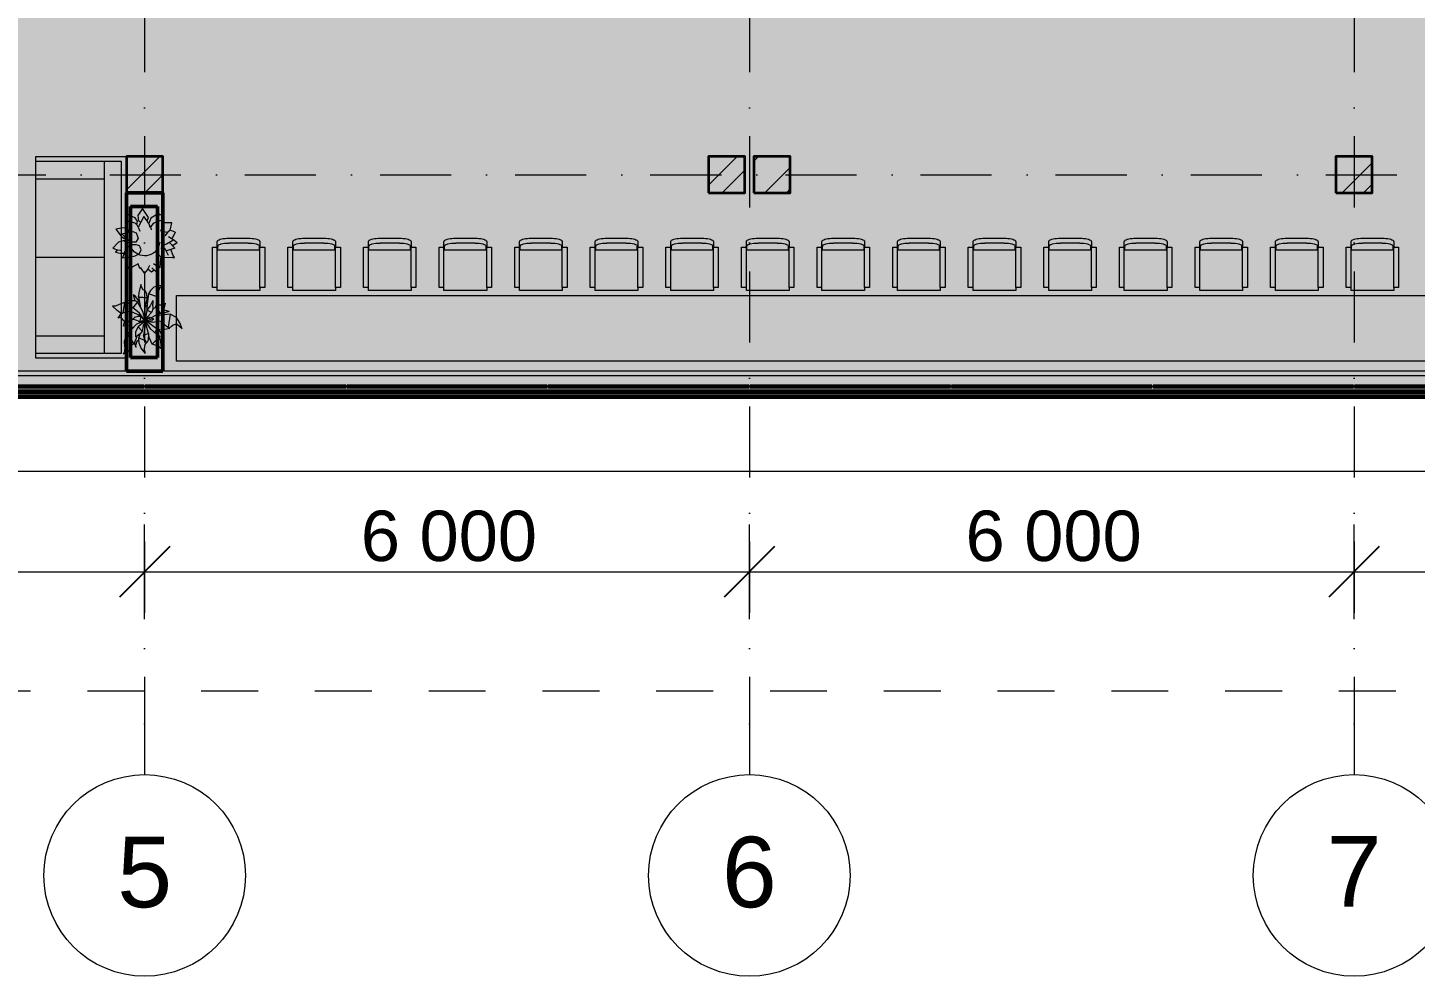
# Model space of a CAD drawing. Header units: millimetres. Extents: x -34838 to 729576, y -214038 to 121482.
# Drawn here: x 22840 to 36607, y -7952 to 1458 of the extents above; entities that cross this region are included whole.
import ezdxf
from ezdxf.enums import TextEntityAlignment as Align

# ---------------------------------------------------------------- set-up
doc = ezdxf.new("R2010")
doc.units = ezdxf.units.MM
doc.header["$MEASUREMENT"] = 0
doc.linetypes.add('Штриховая', pattern=[1128.888893, 564.444447, -564.444447])
doc.linetypes.add('Штрихпунктирная', pattern=[1340.555525, 705.555534, -352.777767, 0, -282.222223])
for name, color, linetype, lineweight in [('0_Ном._пера__1', 7, 'Continuous', 13), ('0_Ном._пера__150', 7, 'Continuous', 50), ('0_Ном._пера__45', 7, 'Continuous', 25), ('0_Ном._пера__5', 7, 'Continuous', 0), ('0_Ном._пера__85', 7, 'Continuous', 13), ('А _ ОСІ КООРДИНАЦІЙНІ.3D_Ном._пера__105', 7, 'Continuous', 13), ('А _ ОСІ КООРДИНАЦІЙНІ.3D_Ном._пера__25', 7, 'Continuous', 0), ('АБ _ 0 _ СТІНИ _ ЗОВНІШНІ .3D_Ном._пера__47', 7, 'Continuous', 20), ('АБ _ 0 _ СТІНИ _ НАВІСНІ .3D_Ном._пера__27', 7, 'Continuous', 35), ('АБ _ 1 _ КОЛОНИ _ КБ.3D_Ном._пера__28', 7, 'Continuous', 35), ('АБ _ 3 _ ДАХИ _ КОНСТРУКЦІЯ .3D_Ном._пера__7', 7, 'Continuous', 60), ('АП _ 0 _ МЕБЛІ .3D_Ном._пера__1', 7, 'Continuous', 13), ('АП _ ТЕП _ ЗОНИ ПРИМІЩЕНЬ .3D_Ном._пера__122', 255, 'Continuous', 0), ('Паспорта Зон ARCHICAD_Ном._пера__5', 7, 'Continuous', 0)]:
    doc.layers.add(name, color=color, linetype=linetype, lineweight=lineweight)
doc.layers.add('0_Ном._пера__54', color=7, linetype='Continuous', lineweight=15, true_color=0x5f5f5f)
doc.layers.add('АП _ 0 _ ОБЛАДНАННЯ (НИЖНЄ).3D_Ном._пера__4', color=7, linetype='Continuous', lineweight=15, true_color=0x969696)
for name, color, linetype in [('А _ ОСІ КООРДИНАЦІЙНІ.3D', 7, 'Continuous'), ('АБ _ 0 _ СТІНИ _ ЗОВНІШНІ .3D', 7, 'Continuous'), ('АБ _ 0 _ СТІНИ _ НАВІСНІ .3D', 7, 'Continuous'), ('АБ _ 1 _ КОЛОНИ _ КБ.3D', 7, 'Continuous'), ('АБ _ 3 _ ДАХИ _ КОНСТРУКЦІЯ .3D', 7, 'Continuous'), ('АП _ 0 _ МЕБЛІ .3D', 7, 'Continuous'), ('АП _ 0 _ ОБЛАДНАННЯ (НИЖНЄ).3D', 7, 'Continuous'), ('АП _ ТЕП _ ЗОНИ ПРИМІЩЕНЬ .3D', 7, 'Continuous')]:
    doc.layers.add(name, color=color, linetype=linetype)
doc.styles.add('СГЕНЕРИР_СТИЛЬ_1', font='Arial.ttf')
doc.dimstyles.new('СГЕНЕРИР_СТИЛЬ__2', dxfattribs={"dimtxt": 500, "dimasz": 475, "dimexe": 0.18, "dimexo": 0.0625, "dimgap": 0.09, "dimtad": 1, "dimtih": 1, "dimtoh": 1, "dimdec": 0, "dimzin": 0, "dimdsep": 46, "dimtxsty": 'СГЕНЕРИР_СТИЛЬ_1', "dimblk": 'ARROWHEAD_6', "dimblk1": 'ARROWHEAD_6', "dimblk2": 'ARROWHEAD_6', "dimcen": 0.09, "dimse1": 1, "dimse2": 1, "dimclrd": 7, "dimclre": 7, "dimclrt": 7, "dimazin": 0, "dimtfac": 1, "dimtdec": 4, "dimtmove": 0, "dimatfit": 3, "dimfxl": 1, "dimtolj": 1, "dimtzin": 0, "dimarcsym": 0})
pattern_1 = [(45, (0, 0), (-318.198, 318.198), []), (45, (-106.07, 106.07), (-318.198, 318.198), [])]

# ---------------------------------------------------------------- blocks, each defined once
blk = doc.blocks.new('Відпочинкова зона_01_2_4', base_point=(37474, 8845))
at = {"layer": 'АП _ ТЕП _ ЗОНИ ПРИМІЩЕНЬ .3D', "linetype": 'Continuous', "lineweight": 0, "true_color": 0xffffff}
h = blk.add_hatch(dxfattribs=at)
h.set_pattern_fill('П___ЦЕГЛА_ЛОЖКОВАЯ_ПЕРЕВ_D7', style=0, pattern_type=2)
h.set_pattern_definition([(0, (0, 0), (0, 68), []), (90, (0, 0), (-204, 0), [68, -68]), (90, (102, 68), (-204, 0), [68, -68])])
h.paths.add_polyline_path([(348, -1992), (71820, -1992), (71820, 11778), (50303, 11778), (50300, 11778), (40181, 11774), (36400, 11778), (31802, 11774), (348, 11778)])
h.paths.add_polyline_path([(39319, 8818), (50570, 8818), (50570, 3578), (39319, 3578)], flags=0)
at = {"layer": 'Паспорта Зон ARCHICAD_Ном._пера__5', "color": 7, "lineweight": 0, "style": 'СГЕНЕРИР_СТИЛЬ_1'}
for tag, p in [('ROOM_NUMBER', (37474, 9145)), ('ROOM_AREA', (37474, 8549))]:
    blk.add_attdef(tag, text='', height=400, dxfattribs=at).set_placement(p, align=Align.MIDDLE_CENTER)
blk = doc.blocks.new('Стена_4_4', base_point=(-150, -2075))
at = {"layer": 'АБ _ 0 _ СТІНИ _ ЗОВНІШНІ .3D', "linetype": 'Continuous', "lineweight": 0, "true_color": 0x000000}
h = blk.add_hatch(dxfattribs=at)
h.set_pattern_fill('М___БЕТОН_АРМОВАНИЙ___З__C5', color=18, style=0, pattern_type=2)
h.set_pattern_definition([(45, (0, 0), (-367.6955, 367.6955), []), (45, (-183.85, 183.85), (-367.6955, 367.6955), [390, -130, 0, -130])])
h.paths.add_polyline_path([(-150, -2200), (96150, -2200), (96150, -1950), (-150, -1950)])
at = {"layer": 'АБ _ 0 _ СТІНИ _ ЗОВНІШНІ .3D_Ном._пера__47', "color": 7, "linetype": 'Continuous', "lineweight": 20, "flags": 128}
for points in [[(95900, -1950), (75, -1950)], [(-150, -2200), (96150, -2200)]]:
    blk.add_lwpolyline(points, dxfattribs=at)
blk = doc.blocks.new('Колонна_15_4', base_point=(24000, 0))
at = {"layer": 'АБ _ 1 _ КОЛОНИ _ КБ.3D', "linetype": 'Continuous', "lineweight": 0, "true_color": 0x000000}
h = blk.add_hatch(dxfattribs=at)
h.set_pattern_fill('М___МЕТАЛ_СТАЛЬ_0004', color=18, style=0, pattern_type=2)
h.set_pattern_definition(pattern_1)
h.paths.add_polyline_path([(23820, -180), (24180, -180), (24180, 180), (23820, 180)])
at = {"layer": 'АБ _ 1 _ КОЛОНИ _ КБ.3D_Ном._пера__28', "color": 7, "linetype": 'Continuous', "lineweight": 35, "flags": 128}
blk.add_lwpolyline([(23820, -180), (24180, -180), (24180, 180), (23820, 180)], close=True, dxfattribs=at)
blk = doc.blocks.new('Колонна_16_4', base_point=(29775, 0))
at = {"layer": 'АБ _ 1 _ КОЛОНИ _ КБ.3D', "linetype": 'Continuous', "lineweight": 0, "true_color": 0x000000}
h = blk.add_hatch(dxfattribs=at)
h.set_pattern_fill('М___МЕТАЛ_СТАЛЬ_0004', color=18, style=0, pattern_type=2)
h.set_pattern_definition(pattern_1)
h.paths.add_polyline_path([(29595, -180), (29955, -180), (29955, 180), (29595, 180)])
at = {"layer": 'АБ _ 1 _ КОЛОНИ _ КБ.3D_Ном._пера__28', "color": 7, "linetype": 'Continuous', "lineweight": 35, "flags": 128}
blk.add_lwpolyline([(29595, -180), (29955, -180), (29955, 180), (29595, 180)], close=True, dxfattribs=at)
blk = doc.blocks.new('Колонна_17_4', base_point=(36000, 0))
at = {"layer": 'АБ _ 1 _ КОЛОНИ _ КБ.3D', "linetype": 'Continuous', "lineweight": 0, "true_color": 0x000000}
h = blk.add_hatch(dxfattribs=at)
h.set_pattern_fill('М___МЕТАЛ_СТАЛЬ_0004', color=18, style=0, pattern_type=2)
h.set_pattern_definition(pattern_1)
h.paths.add_polyline_path([(35820, -180), (36180, -180), (36180, 180), (35820, 180)])
at = {"layer": 'АБ _ 1 _ КОЛОНИ _ КБ.3D_Ном._пера__28', "color": 7, "linetype": 'Continuous', "lineweight": 35, "flags": 128}
blk.add_lwpolyline([(35820, -180), (36180, -180), (36180, 180), (35820, 180)], close=True, dxfattribs=at)
blk = doc.blocks.new('Колонна_34_4', base_point=(30225, 0))
at = {"layer": 'АБ _ 1 _ КОЛОНИ _ КБ.3D', "linetype": 'Continuous', "lineweight": 0, "true_color": 0x000000}
h = blk.add_hatch(dxfattribs=at)
h.set_pattern_fill('М___МЕТАЛ_СТАЛЬ_0004', color=18, style=0, pattern_type=2)
h.set_pattern_definition(pattern_1)
h.paths.add_polyline_path([(30045, -180), (30405, -180), (30405, 180), (30045, 180)])
at = {"layer": 'АБ _ 1 _ КОЛОНИ _ КБ.3D_Ном._пера__28', "color": 7, "linetype": 'Continuous', "lineweight": 35, "flags": 128}
blk.add_lwpolyline([(30045, -180), (30405, -180), (30405, 180), (30045, 180)], close=True, dxfattribs=at)
blk = doc.blocks.new('Модель Комнатного Растения 22')
at = {"layer": 'АП _ 0 _ ОБЛАДНАННЯ (НИЖНЄ).3D_Ном._пера__4', "color": 252, "linetype": 'Continuous', "lineweight": 15, "true_color": 0x969696}
for p, q in [((-37, 231), (23, 319)), ((23, 319), (68, 249)), ((-252, 105), (-271, 176)), ((-271, 176), (-183, 176)), ((-183, 176), (-183, 267)), ((-183, 267), (-146, 254)), ((-183, 177), (-171, 124)), ((-174, 203), (-119, 186)), ((-146, 254), (-144, 273)), ((-144, 273), (-62, 224)), ((-119, 186), (-83, 170)), ((-83, 170), (-57, 139)), ((-57, 139), (-65, 107)), ((-62, 224), (-40, 172)), ((-40, 172), (-50, 134)), ((-40, 172), (-25, 196)), ((-25, 196), (-37, 231)), ((-25, 196), (7, 240)), ((7, 240), (39, 183)), ((60, 196), (39, 183)), ((39, 183), (64, 135)), ((68, 249), (60, 196)), ((64, 135), (79, 161)), ((71, 193), (94, 228)), ((79, 161), (71, 193)), ((96, 179), (77, 157)), ((94, 228), (182, 267)), ((182, 199), (96, 179)), ((191, 174), (179, 129)), ((182, 267), (182, 199)), ((192, 201), (191, 174)), ((-323, -22), (-291, 5)), ((-302, 84), (-252, 105)), ((-302, 84), (-284, 42)), ((-291, 5), (-238, 37)), ((-284, 42), (-265, 21)), ((-279, 3), (-218, -35)), ((-252, 105), (-226, 83)), ((-226, 83), (-172, 90)), ((-226, 83), (-201, 48)), ((-171, 124), (-157, 93)), ((64, 135), (48, 95)), ((84, 78), (64, 24)), ((64, 24), (86, -13)), ((118, 92), (84, 78)), ((155, 86), (118, 92)), ((136, -15), (177, 14)), ((179, 129), (155, 86)), ((227, 68), (155, 86)), ((177, 14), (227, 68)), ((179, 129), (234, 126)), ((181, -25), (205, 3)), ((206, 24), (184, 21)), ((205, 3), (259, -14)), ((234, 45), (206, 24)), ((234, 126), (286, 115)), ((286, 115), (234, 45)), ((-323, -22), (-277, -50)), ((-300, -73), (-247, -19)), ((-300, -73), (-216, -100)), ((-284, -145), (-258, -87)), ((-238, -145), (-205, -82)), ((-218, -35), (-168, -52)), ((-205, -82), (-161, -76)), ((-161, -160), (-125, -121)), ((35, -92), (48, -58)), ((50, -127), (35, -92)), ((94, -150), (50, -127)), ((87, -38), (51, -46)), ((86, -13), (136, -15)), ((134, -39), (87, -38)), ((170, -62), (134, -39)), ((152, -17), (181, -25)), ((181, -25), (170, -62)), ((185, -79), (170, -62)), ((206, -127), (185, -79)), ((244, -122), (205, -124)), ((205, -124), (221, -170)), ((274, -92), (240, -94)), ((288, -112), (244, -122)), ((259, -14), (315, -74)), ((315, -74), (274, -92)), ((274, -92), (288, -112)), ((-296, -166), (-284, -145)), ((-277, -166), (-296, -166)), ((-277, -166), (-187, -170)), ((-187, -170), (-161, -160)), ((-161, -160), (-158, -178)), ((-158, -178), (-149, -270)), ((-149, -270), (-124, -257)), ((-124, -257), (-89, -229)), ((-124, -257), (-111, -304)), ((-93, -293), (-71, -268)), ((-30, -283), (-50, -244)), ((0, -323), (38, -268)), ((38, -268), (48, -277)), ((48, -277), (65, -228)), ((65, -228), (155, -280)), ((150, -162), (94, -150)), ((221, -170), (150, -162)), ((155, -280), (160, -262)), ((160, -262), (179, -261)), ((179, -261), (168, -164)), ((-111, -304), (-93, -293)), ((-93, -293), (-68, -313)), ((-68, -313), (-30, -283)), ((-30, -283), (0, -323))]:
    blk.add_line(p, q, dxfattribs=at)
blk.add_arc((0, 0), 150, 186.1323, 29.8574, dxfattribs=at)
blk = doc.blocks.new('Модель Комнатного Растения 22_2')
at = {"layer": 'АП _ 0 _ ОБЛАДНАННЯ (НИЖНЄ).3D_Ном._пера__4', "color": 252, "linetype": 'Continuous', "lineweight": 15, "true_color": 0x969696}
for p, q in [((-182, 353), (-138, 349)), ((-182, 353), (-147, 326)), ((-182, 353), (-138, 349)), ((-182, 353), (-147, 326)), ((-147, 326), (-128, 291)), ((-147, 326), (-128, 291)), ((-138, 349), (-87, 334)), ((-138, 349), (-87, 334)), ((-128, 291), (-128, 235)), ((-128, 291), (-128, 235)), ((-87, 334), (-52, 301)), ((-87, 334), (-52, 301)), ((-52, 301), (-34, 268)), ((-52, 301), (-34, 268)), ((-18, 266), (-4, 294)), ((-18, 266), (-4, 294)), ((-4, 294), (19, 309)), ((-4, 294), (19, 309)), ((19, 309), (37, 339)), ((19, 309), (37, 339)), ((37, 339), (41, 361)), ((37, 339), (41, 361)), ((41, 361), (64, 279)), ((41, 361), (64, 279)), ((64, 279), (66, 246)), ((64, 279), (66, 246)), ((-198, 174), (-183, 155)), ((-198, 174), (-182, 107)), ((-198, 174), (-183, 155)), ((-198, 174), (-182, 107)), ((-183, 155), (-158, 154)), ((-183, 155), (-158, 154)), ((-158, 154), (-132, 156)), ((-158, 154), (-132, 156)), ((-154, 73), (-109, 142)), ((-154, 73), (-109, 142)), ((-132, 156), (-109, 142)), ((-132, 156), (-109, 142)), ((-128, 235), (-34, 268)), ((-128, 235), (-34, 268)), ((-128, 235), (-120, 186)), ((-128, 235), (-120, 186)), ((-120, 186), (-100, 134)), ((-120, 186), (-100, 134)), ((-109, 142), (-73, 108)), ((-109, 142), (-73, 108)), ((-79, 124), (-75, 165)), ((-79, 124), (-75, 165)), ((-78, 202), (-75, 165)), ((-78, 202), (-49, 148)), ((-78, 202), (-75, 165)), ((-78, 202), (-49, 148)), ((-49, 148), (-16, 107)), ((-49, 148), (-16, 107)), ((-34, 268), (-21, 170)), ((-34, 268), (-21, 170)), ((-21, 170), (-17, 110)), ((-21, 170), (-17, 110)), ((-20, 224), (57, 233)), ((-20, 224), (57, 233)), ((-20, 224), (0, 148)), ((-20, 224), (0, 148)), ((-19, 227), (-18, 266)), ((-19, 227), (-18, 266)), ((-19, 227), (62, 234)), ((-19, 227), (62, 234)), ((-19, 146), (-9, 148)), ((-19, 146), (-9, 148)), ((-17, 136), (-8, 138)), ((-17, 136), (-8, 138)), ((-9, 148), (-1, 148)), ((-9, 148), (-1, 148)), ((-8, 138), (-2, 138)), ((-8, 138), (-2, 138)), ((-2, 23), (0, 148)), ((-2, 23), (0, 148)), ((20, 85), (75, 190)), ((20, 85), (75, 190)), ((44, 133), (62, 234)), ((44, 133), (62, 234)), ((48, 148), (51, 146)), ((48, 148), (51, 146)), ((52, 177), (63, 197)), ((52, 177), (63, 197)), ((62, 234), (66, 246)), ((62, 234), (66, 246)), ((63, 197), (95, 240)), ((63, 197), (95, 240)), ((75, 190), (121, 129)), ((75, 190), (121, 129)), ((76, 188), (99, 198)), ((76, 188), (99, 198)), ((95, 240), (115, 257)), ((95, 240), (115, 257)), ((98, 199), (115, 257)), ((98, 199), (115, 257)), ((99, 198), (117, 199)), ((99, 198), (117, 199)), ((117, 199), (140, 197)), ((117, 199), (140, 197)), ((121, 129), (139, 146)), ((121, 129), (139, 146)), ((139, 146), (152, 174)), ((139, 146), (152, 174)), ((140, 197), (159, 206)), ((140, 197), (159, 206)), ((148, 165), (193, 182)), ((148, 165), (193, 182)), ((152, 174), (159, 206)), ((152, 174), (159, 206)), ((193, 182), (204, 183)), ((193, 182), (204, 183)), ((204, 183), (222, 78)), ((204, 183), (258, 162)), ((204, 183), (222, 78)), ((204, 183), (258, 162)), ((258, 162), (294, 147)), ((258, 162), (294, 147)), ((276, 102), (324, 145)), ((276, 102), (324, 145)), ((294, 147), (324, 145)), ((294, 147), (324, 145)), ((-345, -21), (-312, 33)), ((-345, -21), (-312, 33)), ((-312, 33), (-247, 65)), ((-312, 33), (-247, 65)), ((-247, 65), (-230, -64)), ((-247, 65), (-156, 58)), ((-247, 65), (-230, -64)), ((-247, 65), (-156, 58)), ((-237, 94), (-212, 98)), ((-237, 94), (-212, 98)), ((-237, 94), (-196, 79)), ((-237, 94), (-196, 79)), ((-212, 98), (-183, 110)), ((-212, 98), (-183, 110)), ((-196, 79), (-167, 60)), ((-196, 79), (-167, 60)), ((-182, 107), (-154, 73)), ((-182, 107), (-154, 73)), ((-156, 58), (-137, 54)), ((-156, 58), (-137, 54)), ((-154, 73), (-119, 63)), ((-154, 73), (-119, 63)), ((-140, 42), (-132, 66)), ((-140, 42), (-132, 66)), ((-119, 63), (-59, 31)), ((-119, 63), (-59, 31)), ((-88, 16), (-48, 34)), ((-88, 16), (-48, 34)), ((-88, 16), (-72, 6)), ((-88, 16), (-72, 6)), ((-79, 124), (-62, 82)), ((-79, 124), (-62, 82)), ((-72, 6), (-49, 7)), ((-72, 6), (-49, 7)), ((-64, 83), (-16, 107)), ((-64, 83), (-16, 107)), ((-64, 83), (-62, 82)), ((-64, 83), (-62, 82)), ((-62, 82), (-16, 107)), ((-62, 82), (-16, 107)), ((-62, 82), (-27, 42)), ((-62, 82), (-27, 42)), ((-49, 7), (-48, 34)), ((-49, 7), (-48, 34)), ((-49, 7), (-1, -2)), ((-49, 7), (-1, -2)), ((-48, 34), (-6, 2)), ((-48, 34), (-6, 2)), ((-27, 42), (-8, 12)), ((-27, 42), (-8, 12)), ((-16, 107), (0, 5)), ((-16, 107), (0, 5)), ((-6, 12), (1, -2)), ((-6, 12), (1, -2)), ((-5, 1), (1, -2)), ((-5, 1), (1, -2)), ((0, 4), (20, 85)), ((0, 4), (20, 85)), ((0, 3), (17, 17)), ((0, 3), (17, 17)), ((0, 0), (8, 2)), ((0, 0), (8, 2)), ((7, 9), (59, 79)), ((7, 9), (59, 79)), ((8, 8), (43, 42)), ((8, 8), (43, 42)), ((43, 42), (56, -12)), ((43, 42), (71, 42)), ((43, 42), (56, -12)), ((43, 42), (71, 42)), ((47, 43), (64, 57)), ((47, 43), (64, 57)), ((59, 79), (121, 129)), ((59, 79), (121, 129)), ((64, 57), (118, 83)), ((64, 57), (118, 83)), ((65, -3), (82, 4)), ((65, -3), (82, 4)), ((71, 42), (104, 33)), ((71, 42), (104, 33)), ((82, 4), (123, 18)), ((82, 4), (123, 18)), ((104, 33), (123, 18)), ((104, 33), (123, 18)), ((110, 13), (137, 8)), ((110, 13), (137, 8)), ((118, 83), (181, 93)), ((118, 83), (181, 93)), ((130, -71), (137, 6)), ((130, -71), (137, 6)), ((137, 8), (167, -10)), ((137, 8), (167, -10)), ((167, -10), (181, 93)), ((167, -10), (181, 93)), ((181, 93), (243, 66)), ((181, 93), (243, 66)), ((188, -8), (211, 0)), ((188, -8), (211, 0)), ((211, 0), (229, 21)), ((211, 0), (229, 21)), ((229, 21), (247, 33)), ((229, 21), (247, 33)), ((233, 71), (276, 102)), ((233, 71), (276, 102)), ((243, 66), (271, 27)), ((243, 66), (271, 27)), ((247, 33), (271, 27)), ((247, 33), (271, 27)), ((-368, -78), (-345, -21)), ((-368, -78), (-345, -21)), ((-368, -78), (-317, -37)), ((-368, -78), (-317, -37)), ((-317, -37), (-297, -35)), ((-317, -37), (-297, -35)), ((-297, -35), (-277, -43)), ((-297, -35), (-277, -43)), ((-277, -43), (-257, -61)), ((-277, -43), (-257, -61)), ((-257, -61), (-234, -69)), ((-257, -61), (-234, -69)), ((-246, -75), (-213, -57)), ((-246, -75), (-213, -57)), ((-246, -75), (-158, -93)), ((-246, -75), (-158, -93)), ((-213, -57), (-160, -2)), ((-213, -57), (-160, -2)), ((-168, -160), (-164, -137)), ((-168, -160), (-164, -137)), ((-164, -137), (-153, -110)), ((-164, -137), (-153, -110)), ((-160, -2), (-158, -93)), ((-160, -2), (-73, -15)), ((-160, -2), (-158, -93)), ((-160, -2), (-73, -15)), ((-158, -93), (-118, -82)), ((-158, -93), (-118, -82)), ((-153, -110), (-129, -86)), ((-153, -110), (-129, -86)), ((-141, -160), (-58, -82)), ((-141, -160), (-58, -82)), ((-118, -82), (-9, -4)), ((-118, -82), (-9, -4)), ((-114, -82), (-98, -117)), ((-114, -82), (-98, -117)), ((-73, -15), (-9, -4)), ((-73, -15), (-9, -4)), ((-72, -14), (-71, -14)), ((-72, -14), (-71, -14)), ((-65, -13), (-63, -12)), ((-65, -13), (-63, -12)), ((-59, -11), (-54, -10)), ((-59, -11), (-54, -10)), ((-58, -82), (-5, -2)), ((-58, -82), (-5, -2)), ((-52, -10), (-20, -3)), ((-52, -10), (-20, -3)), ((-45, -172), (-35, -132)), ((-45, -172), (-35, -132)), ((-35, -126), (-1, -2)), ((-35, -126), (-1, -2)), ((-35, -126), (-31, -192)), ((-35, -126), (17, -144)), ((-35, -126), (-31, -192)), ((-35, -126), (17, -144)), ((-4, -1), (-2, -1)), ((-4, -1), (-2, -1)), ((-3, -1), (-1, -2)), ((-3, -1), (-1, -2)), ((-1, -2), (2, -64)), ((-1, -2), (2, -64)), ((2, -64), (17, -144)), ((2, -64), (17, -144)), ((4, -2), (28, -1)), ((4, -2), (28, -1)), ((4, -9), (18, -49)), ((4, -9), (18, -49)), ((6, -6), (70, -59)), ((6, -6), (70, -59)), ((10, -3), (84, -34)), ((10, -3), (84, -34)), ((18, -49), (31, -104)), ((18, -49), (31, -104)), ((28, -1), (56, -12)), ((28, -1), (56, -12)), ((31, -104), (70, -59)), ((31, -104), (70, -59)), ((31, -104), (48, -130)), ((31, -104), (48, -130)), ((48, -130), (73, -147)), ((48, -130), (73, -147)), ((51, -133), (61, -170)), ((51, -133), (61, -170)), ((56, -12), (65, -3)), ((56, -12), (65, -3)), ((70, -59), (97, -110)), ((70, -59), (97, -110)), ((84, -34), (175, -128)), ((84, -34), (175, -128)), ((97, -110), (97, -158)), ((97, -110), (97, -158)), ((109, -58), (130, -71)), ((109, -58), (130, -71)), ((110, -62), (111, -59)), ((110, -62), (111, -59)), ((110, -228), (175, -128)), ((110, -228), (175, -128)), ((130, -71), (149, -55)), ((130, -71), (149, -55)), ((149, -55), (178, -47)), ((149, -55), (178, -47)), ((167, -10), (188, -8)), ((167, -10), (188, -8)), ((175, -128), (191, -152)), ((175, -128), (191, -152)), ((178, -47), (219, -52)), ((178, -47), (219, -52)), ((198, -4), (208, -14)), ((198, -4), (208, -14)), ((208, -14), (219, -52)), ((208, -14), (219, -52)), ((-168, -160), (-127, -146)), ((-168, -160), (-127, -146)), ((-165, -282), (-159, -246)), ((-165, -282), (-159, -246)), ((-165, -282), (-130, -250)), ((-165, -282), (-130, -250)), ((-159, -246), (-157, -201)), ((-159, -246), (-157, -201)), ((-157, -201), (-141, -160)), ((-157, -201), (-141, -160)), ((-141, -160), (-70, -230)), ((-141, -160), (-70, -230)), ((-130, -250), (-100, -241)), ((-130, -250), (-100, -241)), ((-100, -241), (-70, -230)), ((-100, -241), (-70, -230)), ((-70, -230), (-45, -172)), ((-70, -230), (-45, -172)), ((-38, -144), (-34, -146)), ((-38, -144), (-34, -146)), ((-31, -192), (-17, -218)), ((-31, -192), (-17, -218)), ((-17, -218), (7, -178)), ((-17, -218), (7, -178)), ((-13, -213), (3, -235)), ((-13, -213), (3, -235)), ((-7, -202), (61, -170)), ((-7, -202), (61, -170)), ((-4, -323), (38, -270)), ((-4, -323), (38, -270)), ((3, -235), (8, -276)), ((3, -235), (8, -276)), ((7, -178), (17, -144)), ((7, -178), (17, -144)), ((38, -270), (58, -220)), ((38, -270), (58, -220)), ((57, -152), (68, -144)), ((57, -152), (68, -144)), ((58, -220), (61, -170)), ((58, -220), (61, -170)), ((61, -191), (84, -208)), ((61, -191), (84, -208)), ((73, -147), (97, -158)), ((73, -147), (97, -158)), ((83, -153), (110, -228)), ((83, -153), (110, -228)), ((84, -208), (91, -238)), ((84, -208), (91, -238)), ((90, -263), (105, -216)), ((90, -263), (105, -216)), ((90, -263), (91, -238)), ((90, -263), (91, -238)), ((110, -228), (132, -237)), ((110, -228), (132, -237)), ((132, -237), (142, -262)), ((132, -237), (142, -262)), ((142, -262), (158, -293)), ((142, -262), (158, -293)), ((191, -152), (206, -198)), ((191, -152), (206, -198)), ((200, -257), (206, -198)), ((200, -257), (206, -198)), ((200, -257), (205, -306)), ((200, -257), (205, -306)), ((-4, -323), (8, -276)), ((-4, -323), (8, -276)), ((158, -293), (219, -330)), ((158, -293), (219, -330)), ((205, -306), (219, -330)), ((205, -306), (219, -330))]:
    blk.add_line(p, q, dxfattribs=at)
blk = doc.blocks.new('Диван 22')
at = {"layer": 'АП _ 0 _ МЕБЛІ .3D_Ном._пера__1', "color": 7, "linetype": 'Continuous', "lineweight": 13}
for p, q in [((2000, 900), (0, 900)), ((0, 900), (0, 0)), ((50, 0), (50, 850)), ((50, 850), (1950, 850)), ((1950, 850), (1950, 0)), ((2000, 0), (2000, 900)), ((50, 680), (1950, 680)), ((222, 0), (222, 680)), ((1000, 0), (1000, 680)), ((1778, 0), (1778, 680)), ((0, 0), (2000, 0))]:
    blk.add_line(p, q, dxfattribs=at)
blk = doc.blocks.new('Кресло 01 22')
at = {"layer": 'АП _ 0 _ МЕБЛІ .3D_Ном._пера__1', "color": 7, "linetype": 'Continuous', "lineweight": 13}
for p, q in [((48, 431), (0, 431)), ((0, 431), (0, 31)), ((50, 491), (48, 486)), ((48, 486), (48, 485)), ((48, 485), (48, 484)), ((48, 484), (48, 431)), ((48, 31), (48, 431)), ((51, 493), (50, 492)), ((50, 492), (50, 491)), ((52, 494), (51, 493)), ((57, 499), (52, 494)), ((54, 400), (54, 442)), ((66, 504), (57, 500)), ((57, 500), (57, 499)), ((67, 505), (66, 504)), ((78, 509), (67, 505)), ((92, 513), (78, 509)), ((108, 516), (92, 513)), ((92, 513), (92, 513)), ((126, 518), (108, 516)), ((144, 520), (126, 518)), ((164, 520), (144, 520)), ((356, 520), (164, 520)), ((164, 472), (356, 472)), ((376, 520), (356, 520)), ((394, 518), (376, 520)), ((412, 516), (394, 518)), ((428, 513), (412, 516)), ((442, 509), (428, 513)), ((428, 513), (428, 513)), ((453, 505), (442, 509)), ((454, 504), (453, 505)), ((463, 500), (454, 504)), ((463, 499), (463, 500)), ((468, 494), (463, 499)), ((466, 400), (466, 442)), ((469, 493), (468, 494)), ((470, 492), (469, 493)), ((470, 491), (470, 492)), ((472, 486), (470, 491)), ((472, 485), (472, 486)), ((472, 484), (472, 485)), ((472, 431), (472, 484)), ((520, 431), (472, 431)), ((472, 31), (472, 431)), ((520, 31), (520, 431)), ((48, 400), (472, 400)), ((0, 31), (48, 31)), ((48, 31), (48, 0)), ((48, 0), (472, 0)), ((472, 0), (472, 31)), ((472, 31), (520, 31))]:
    blk.add_line(p, q, dxfattribs=at)
for centre, start_param, end_param in [((164, 442), 1.570796, 3.141593), ((356, 442), 0, 1.570796)]:
    blk.add_ellipse(centre, major_axis=(110, 0), ratio=0.273279, start_param=start_param, end_param=end_param, dxfattribs=at)
blk = doc.blocks.new('Балка_1_4', base_point=(0, -2175))
at = {"layer": 'АБ _ 3 _ ДАХИ _ КОНСТРУКЦІЯ .3D_Ном._пера__7', "color": 7, "linetype": 'Continuous', "lineweight": 60}
for p, q in [((0, -2150), (96000, -2150)), ((0, -2200), (96000, -2200))]:
    blk.add_line(p, q, dxfattribs=at)
blk = doc.blocks.new('*D239')
at = {"layer": '0_Ном._пера__45', "color": 7, "linetype": 'Continuous', "lineweight": 25, "transparency": 16777216}
for p, q in [((18250, -3690), (17750, -4190)), ((24250, -3690), (23750, -4190))]:
    blk.add_line(p, q, dxfattribs=at)
at = {"layer": '0_Ном._пера__85', "color": 7, "linetype": 'Continuous', "lineweight": 13, "transparency": 16777216}
for p, q in [((18000, -4409), (18000, -3471)), ((24000, -4409), (24000, -3471)), ((18000, -3940), (24000, -3940))]:
    blk.add_line(p, q, dxfattribs=at)
at = {"layer": '0_Ном._пера__5', "color": 7, "lineweight": 0, "transparency": 16777216, "insert": (20145, -3840), "char_height": 500, "attachment_point": 7, "style": 'СГЕНЕРИР_СТИЛЬ_1'}
blk.add_mtext('\\A1;{\\pql;\\fArial|b0|i0|c204|p34;6\xa0000}', dxfattribs=at)
blk = doc.blocks.new('ARROWHEAD_6')
at = {"color": 0, "linetype": 'Continuous', "lineweight": 0}
for p, q in [((-0.5, -0.5), (0.5, 0.5)), ((0, 0), (-1, 0))]:
    blk.add_line(p, q, dxfattribs=at)
blk = doc.blocks.new('*D240')
at = {"layer": '0_Ном._пера__45', "color": 7, "linetype": 'Continuous', "lineweight": 25, "transparency": 16777216}
for p, q in [((24250, -3690), (23750, -4190)), ((30250, -3690), (29750, -4190))]:
    blk.add_line(p, q, dxfattribs=at)
at = {"layer": '0_Ном._пера__85', "color": 7, "linetype": 'Continuous', "lineweight": 13, "transparency": 16777216}
for p, q in [((24000, -4409), (24000, -3471)), ((30000, -4409), (30000, -3471)), ((24000, -3940), (30000, -3940))]:
    blk.add_line(p, q, dxfattribs=at)
at = {"layer": '0_Ном._пера__5', "color": 7, "lineweight": 0, "transparency": 16777216, "insert": (26145, -3840), "char_height": 500, "attachment_point": 7, "style": 'СГЕНЕРИР_СТИЛЬ_1'}
blk.add_mtext('\\A1;{\\pql;\\fArial|b0|i0|c204|p34;6\xa0000}', dxfattribs=at)
blk = doc.blocks.new('*D241')
at = {"layer": '0_Ном._пера__45', "color": 7, "linetype": 'Continuous', "lineweight": 25, "transparency": 16777216}
for p, q in [((30250, -3690), (29750, -4190)), ((36250, -3690), (35750, -4190))]:
    blk.add_line(p, q, dxfattribs=at)
at = {"layer": '0_Ном._пера__85', "color": 7, "linetype": 'Continuous', "lineweight": 13, "transparency": 16777216}
for p, q in [((30000, -4409), (30000, -3471)), ((36000, -4409), (36000, -3471)), ((30000, -3940), (36000, -3940))]:
    blk.add_line(p, q, dxfattribs=at)
at = {"layer": '0_Ном._пера__5', "color": 7, "lineweight": 0, "transparency": 16777216, "insert": (32145, -3840), "char_height": 500, "attachment_point": 7, "style": 'СГЕНЕРИР_СТИЛЬ_1'}
blk.add_mtext('\\A1;{\\pql;\\fArial|b0|i0|c204|p34;6\xa0000}', dxfattribs=at)
blk = doc.blocks.new('*D242')
at = {"layer": '0_Ном._пера__45', "color": 7, "linetype": 'Continuous', "lineweight": 25, "transparency": 16777216}
for p, q in [((36250, -3690), (35750, -4190)), ((42250, -3690), (41750, -4190))]:
    blk.add_line(p, q, dxfattribs=at)
at = {"layer": '0_Ном._пера__85', "color": 7, "linetype": 'Continuous', "lineweight": 13, "transparency": 16777216}
for p, q in [((36000, -4409), (36000, -3471)), ((42000, -4409), (42000, -3471)), ((36000, -3940), (42000, -3940))]:
    blk.add_line(p, q, dxfattribs=at)
at = {"layer": '0_Ном._пера__5', "color": 7, "lineweight": 0, "transparency": 16777216, "insert": (38145, -3840), "char_height": 500, "attachment_point": 7, "style": 'СГЕНЕРИР_СТИЛЬ_1'}
blk.add_mtext('\\A1;{\\pql;\\fArial|b0|i0|c204|p34;6\xa0000}', dxfattribs=at)
blk = doc.blocks.new('*D252')
at = {"layer": '0_Ном._пера__45', "color": 7, "linetype": 'Continuous', "lineweight": 25, "transparency": 16777216}
for p, q in [((250, -2690), (-250, -3190)), ((95750, -3190), (96250, -2690))]:
    blk.add_line(p, q, dxfattribs=at)
at = {"layer": '0_Ном._пера__85', "color": 7, "linetype": 'Continuous', "lineweight": 13, "transparency": 16777216}
for p, q in [((0, -3409), (0, -2471)), ((96000, -3409), (96000, -2471)), ((-375, -2940), (0, -2940)), ((0, -2940), (96000, -2940)), ((96000, -2940), (96375, -2940))]:
    blk.add_line(p, q, dxfattribs=at)
at = {"layer": '0_Ном._пера__5', "color": 7, "lineweight": 0, "transparency": 16777216, "insert": (46955, -2840), "char_height": 500, "attachment_point": 7, "style": 'СГЕНЕРИР_СТИЛЬ_1'}
blk.add_mtext('\\A1;{\\pql;\\fArial|b0|i0|c204|p34;96\xa0000}', dxfattribs=at)
blk = doc.blocks.new('Навесная Стена_1_4')
at = {"layer": 'АБ _ 0 _ СТІНИ _ НАВІСНІ .3D', "linetype": 'Continuous', "lineweight": 0, "true_color": 0x000000}
for points in [[(22005, -2110), (22005, -2090), (23995, -2090), (23995, -2110)], [(24005, -2110), (24005, -2090), (25995, -2090), (25995, -2110)], [(26005, -2110), (26005, -2090), (27995, -2090), (27995, -2110)], [(28005, -2110), (28005, -2090), (29995, -2090), (29995, -2110)], [(30005, -2110), (30005, -2090), (31995, -2090), (31995, -2110)], [(32005, -2110), (32005, -2090), (33995, -2090), (33995, -2110)], [(34005, -2110), (34005, -2090), (35995, -2090), (35995, -2110)], [(36005, -2110), (36005, -2090), (37995, -2090), (37995, -2110)]]:
    blk.add_hatch(color=18, dxfattribs=at).paths.add_polyline_path(points)
at = {"layer": 'АБ _ 0 _ СТІНИ _ НАВІСНІ .3D_Ном._пера__27', "color": 7, "linetype": 'Continuous', "lineweight": 35}
for p, q in [((22005, -2090), (23995, -2090)), ((23995, -2110), (22005, -2110)), ((23995, -2090), (23995, -2110)), ((24005, -2090), (25995, -2090)), ((24005, -2110), (24005, -2090)), ((25995, -2110), (24005, -2110)), ((25995, -2090), (25995, -2110)), ((26005, -2090), (27995, -2090)), ((26005, -2110), (26005, -2090)), ((27995, -2110), (26005, -2110)), ((27995, -2090), (27995, -2110)), ((28005, -2090), (29995, -2090)), ((28005, -2110), (28005, -2090)), ((29995, -2110), (28005, -2110)), ((29995, -2090), (29995, -2110)), ((30005, -2090), (31995, -2090)), ((30005, -2110), (30005, -2090)), ((31995, -2110), (30005, -2110)), ((31995, -2090), (31995, -2110)), ((32005, -2090), (33995, -2090)), ((32005, -2110), (32005, -2090)), ((33995, -2110), (32005, -2110)), ((33995, -2090), (33995, -2110)), ((34005, -2090), (35995, -2090)), ((34005, -2110), (34005, -2090)), ((35995, -2110), (34005, -2110)), ((35995, -2090), (35995, -2110)), ((36005, -2090), (37995, -2090)), ((36005, -2110), (36005, -2090)), ((37995, -2110), (36005, -2110))]:
    blk.add_line(p, q, dxfattribs=at)
blk = doc.blocks.new('Стандартный Маркер Сетки_2')
at = {"layer": 'А _ ОСІ КООРДИНАЦІЙНІ.3D_Ном._пера__105', "color": 7, "linetype": 'Штрихпунктирная', "lineweight": 13}
blk.add_line((500, 0), (99754.182117, 0), dxfattribs=at)
at = {"layer": 'А _ ОСІ КООРДИНАЦІЙНІ.3D_Ном._пера__25', "color": 7, "lineweight": 0, "style": 'СГЕНЕРИР_СТИЛЬ_1'}
blk.add_attdef('AC_MarkerText_1', text='', height=700, dxfattribs=at).set_placement((-1000, 40.005), align=Align.MIDDLE_CENTER)
blk = doc.blocks.new('Стандартный Маркер Сетки')
at = {"layer": 'А _ ОСІ КООРДИНАЦІЙНІ.3D_Ном._пера__105', "color": 7, "linetype": 'Штрихпунктирная', "lineweight": 13}
for p, q in [((500, 0), (0, 0)), ((500, 0), (18399, 0)), ((18399, 0), (18899, 0))]:
    blk.add_line(p, q, dxfattribs=at)
at = {"layer": 'А _ ОСІ КООРДИНАЦІЙНІ.3D_Ном._пера__105', "color": 7, "linetype": 'Continuous', "lineweight": 13}
blk.add_circle((19899, 0), 1000, dxfattribs=at)
at = {"layer": 'А _ ОСІ КООРДИНАЦІЙНІ.3D_Ном._пера__105', "color": 7, "linetype": 'Штрихпунктирная', "lineweight": 13}
blk.add_point((18399, 0), dxfattribs=at)
blk.add_point((18399, 0), dxfattribs=at)
at = {"layer": 'А _ ОСІ КООРДИНАЦІЙНІ.3D_Ном._пера__25', "color": 7, "lineweight": 0, "style": 'СГЕНЕРИР_СТИЛЬ_1'}
blk.add_attdef('AC_MarkerText_1', text='', height=700, rotation=90, dxfattribs=at).set_placement((19899, 40), align=Align.MIDDLE_CENTER)

msp = doc.modelspace()

# ---------------------------------------------------------------- linework, layer by layer
at = {"layer": '0_Ном._пера__1', "color": 7, "linetype": 'Continuous', "lineweight": 13}
for p, q in [((24316.5, -1200), (47820, -1200)), ((24316.5, -1850), (24316.5, -1200)), ((47820, -1850), (24316.5, -1850))]:
    msp.add_line(p, q, dxfattribs=at)
at = {"layer": '0_Ном._пера__150', "color": 7, "linetype": 'Continuous', "lineweight": 50}
for p, q in [((23820, -180), (24180, -180)), ((23820, -1950), (23820, -180)), ((24180, -180), (24180, -1950)), ((23861.1, -315), (24127.6, -315)), ((23861.1, -1815), (23861.1, -315)), ((24127.6, -315), (24127.6, -1815)), ((23861.1, -1815), (24127.6, -1815)), ((23820, -1950), (24180, -1950))]:
    msp.add_line(p, q, dxfattribs=at)
at = {"layer": '0_Ном._пера__54', "color": 251, "linetype": 'Штриховая', "lineweight": 15, "true_color": 0x5f5f5f}
msp.add_line((-275, -5120), (96250, -5120), dxfattribs=at)
at = {"layer": 'АП _ ТЕП _ ЗОНИ ПРИМІЩЕНЬ .3D_Ном._пера__122', "color": 255, "linetype": 'Continuous', "lineweight": 0, "flags": 128}
msp.add_lwpolyline([(347.6, -1992.4), (71820, -1992.4), (71820, 11777.6), (50302.6, 11777.6), (50300.4, 11778.4), (40181, 11773.5), (36400, 11778.4), (31801.7, 11774.3), (347.6, 11778.4)], close=True, dxfattribs=at)

# ---------------------------------------------------------------- block references
at = {"layer": 'А _ ОСІ КООРДИНАЦІЙНІ.3D', "color": 7, "linetype": 'Continuous', "lineweight": 60}
ref = msp.add_blockref('Стандартный Маркер Сетки', (24000, 12947.1), dxfattribs=dict(at, zscale=1000, rotation=270))
ref.add_attrib('AC_MarkerText_1', '5', dxfattribs={"layer": 'А _ ОСІ КООРДИНАЦІЙНІ.3D_Ном._пера__25', "color": 7, "lineweight": 0, "height": 700, "rotation": 360, "style": 'СГЕНЕРИР_СТИЛЬ_1'}).set_placement((24000, -6917.9), align=Align.MIDDLE_CENTER)
ref = msp.add_blockref('Стандартный Маркер Сетки', (30000, 12947.1), dxfattribs=dict(at, zscale=1000, rotation=270))
ref.add_attrib('AC_MarkerText_1', '6', dxfattribs={"layer": 'А _ ОСІ КООРДИНАЦІЙНІ.3D_Ном._пера__25', "color": 7, "lineweight": 0, "height": 700, "rotation": 360, "style": 'СГЕНЕРИР_СТИЛЬ_1'}).set_placement((30000, -6917.9), align=Align.MIDDLE_CENTER)
ref = msp.add_blockref('Стандартный Маркер Сетки', (36000, 12947.1), dxfattribs=dict(at, zscale=1000, rotation=270))
ref.add_attrib('AC_MarkerText_1', '7', dxfattribs={"layer": 'А _ ОСІ КООРДИНАЦІЙНІ.3D_Ном._пера__25', "color": 7, "lineweight": 0, "height": 700, "rotation": 360, "style": 'СГЕНЕРИР_СТИЛЬ_1'}).set_placement((36000, -6912.1), align=Align.MIDDLE_CENTER)
at = {"layer": 'А _ ОСІ КООРДИНАЦІЙНІ.3D', "color": 7, "linetype": 'Continuous', "lineweight": 60, "zscale": 1000}
msp.add_blockref('Стандартный Маркер Сетки_2', (-5000, 0), dxfattribs=at)
at = {"layer": 'АБ _ 0 _ СТІНИ _ ЗОВНІШНІ .3D', "color": 7, "lineweight": 20}
msp.add_blockref('Стена_4_4', (-150, -2075), dxfattribs=at)
at = {"layer": 'АБ _ 0 _ СТІНИ _ НАВІСНІ .3D', "linetype": 'Continuous', "lineweight": 0}
msp.add_blockref('Навесная Стена_1_4', (0, 0), dxfattribs=at)
at = {"layer": 'АБ _ 1 _ КОЛОНИ _ КБ.3D', "color": 7, "lineweight": 35}
for name, p in [('Колонна_15_4', (24000, 0)), ('Колонна_16_4', (29775, 0)), ('Колонна_34_4', (30225, 0)), ('Колонна_17_4', (36000, 0))]:
    msp.add_blockref(name, p, dxfattribs=at)
at = {"layer": 'АБ _ 3 _ ДАХИ _ КОНСТРУКЦІЯ .3D', "color": 7, "lineweight": 60}
msp.add_blockref('Балка_1_4', (0, -2175), dxfattribs=at)
at = {"layer": 'АП _ 0 _ МЕБЛІ .3D', "color": 7, "linetype": 'Continuous', "lineweight": 60, "xscale": -1, "zscale": 1000, "rotation": 269.9999999999811}
msp.add_blockref('Диван 22', (22920, -1820), dxfattribs=at)
at = {"layer": 'АП _ 0 _ МЕБЛІ .3D', "color": 7, "linetype": 'Continuous', "lineweight": 13, "xscale": -1, "zscale": 1000}
for p in [(25191.9, -1150), (25941.9, -1150), (26691.9, -1150), (27441.9, -1150), (28191.9, -1150), (28941.9, -1150), (29691.9, -1150), (30441.9, -1150), (31191.9, -1150), (31941.9, -1150), (32691.9, -1150), (33441.9, -1150), (34191.9, -1150), (34941.9, -1150), (35691.9, -1150), (36441.9, -1150)]:
    msp.add_blockref('Кресло 01 22', p, dxfattribs=at)
at = {"layer": 'АП _ 0 _ ОБЛАДНАННЯ (НИЖНЄ).3D', "color": 7, "linetype": 'Continuous', "lineweight": 13, "xscale": -1, "zscale": 1000}
for name, p in [('Модель Комнатного Растения 22', (24000, -655.2)), ('Модель Комнатного Растения 22_2', (24004.6, -1450.1))]:
    msp.add_blockref(name, p, dxfattribs=at)
at = {"layer": 'АП _ ТЕП _ ЗОНИ ПРИМІЩЕНЬ .3D', "color": 7, "linetype": 'Continuous', "lineweight": 0}
msp.add_blockref('Відпочинкова зона_01_2_4', (37474.3, 8845.2), dxfattribs=at)

# ---------------------------------------------------------------- dimensions: what is measured, and where the dimension line sits
at = {"color": 7, "linetype": 'Continuous', "lineweight": 13}
for base, p1, p2, picture, middle in [((96000, -2940), (0, -5952.1), (96000, -3940), '*D252', (48004.8, -2590)), ((24000, -3940), (18000, -5952.1), (24000, -5952.1), '*D239', (21004, -3590)), ((30000, -3940), (24000, -5952.1), (30000, -5952.1), '*D240', (27004, -3590)), ((36000, -3940), (30000, -5952.1), (36000, -5952.1), '*D241', (33004, -3590)), ((42000, -3940), (36000, -5952.1), (42000, -5952.1), '*D242', (39004, -3590))]:
    dim = msp.add_linear_dim(base=base, p1=p1, p2=p2, dimstyle='СГЕНЕРИР_СТИЛЬ__2', dxfattribs=at)
    dim.commit()
    dim.dimension.update_dxf_attribs({"geometry": picture, "text_midpoint": middle, "dimtype": 160})

doc.saveas('drawing.dxf')
